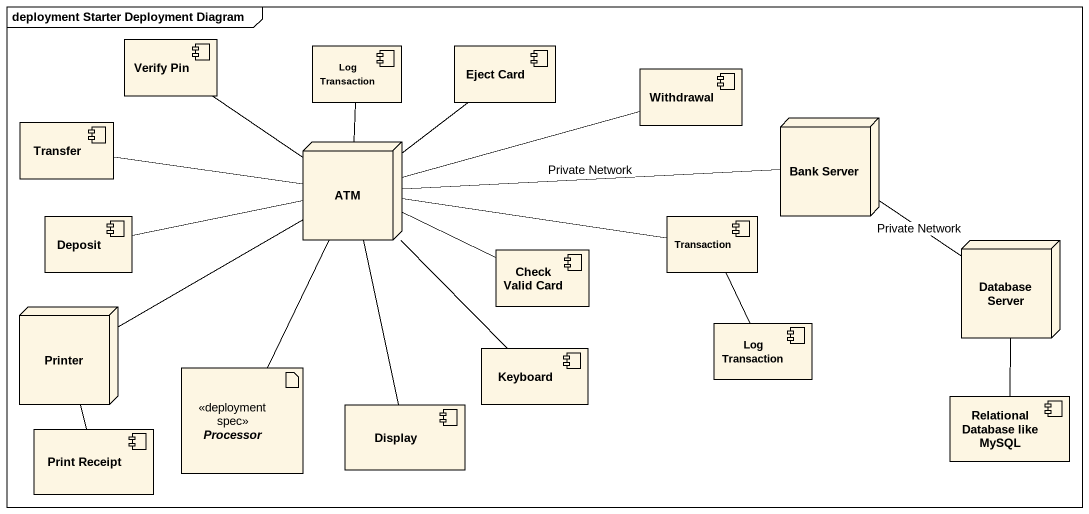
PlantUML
@startuml
mainframe deployment Starter Deployment Diagram
component "Verify Pin" as Verify_Pin
component "Log Transaction" as Log_Transaction
component "Eject Card" as Eject_Card
component Withdrawal
component Transfer
node ATM
node "Bank Server" as Bank_Server
component Deposit
component Transaction
node "Database Server" as Database_Server
component "Check Valid Card" as Check_Valid_Card
node Printer
component "Log Transaction" as Log_Transaction_2
artifact Processor <<deployment spec>>
component Keyboard
component "Relational Database like MySQL" as Relational_Database_like
component "Print Receipt" as Print_Receipt
component Display
ATM -up- Verify_Pin
ATM -up- Log_Transaction
ATM -up- Eject_Card
ATM -right- Withdrawal
ATM -left- Transfer
ATM -right- Bank_Server : Private Network
ATM -left- Deposit
ATM -right- Transaction
ATM -right- Check_Valid_Card
ATM -left- Printer
ATM -- Keyboard
ATM -- Display
Bank_Server -- Database_Server : Private Network
Transaction -- Log_Transaction_2
Database_Server -- Relational_Database_like
Printer -- Print_Receipt
Processor -up- ATM
@enduml
